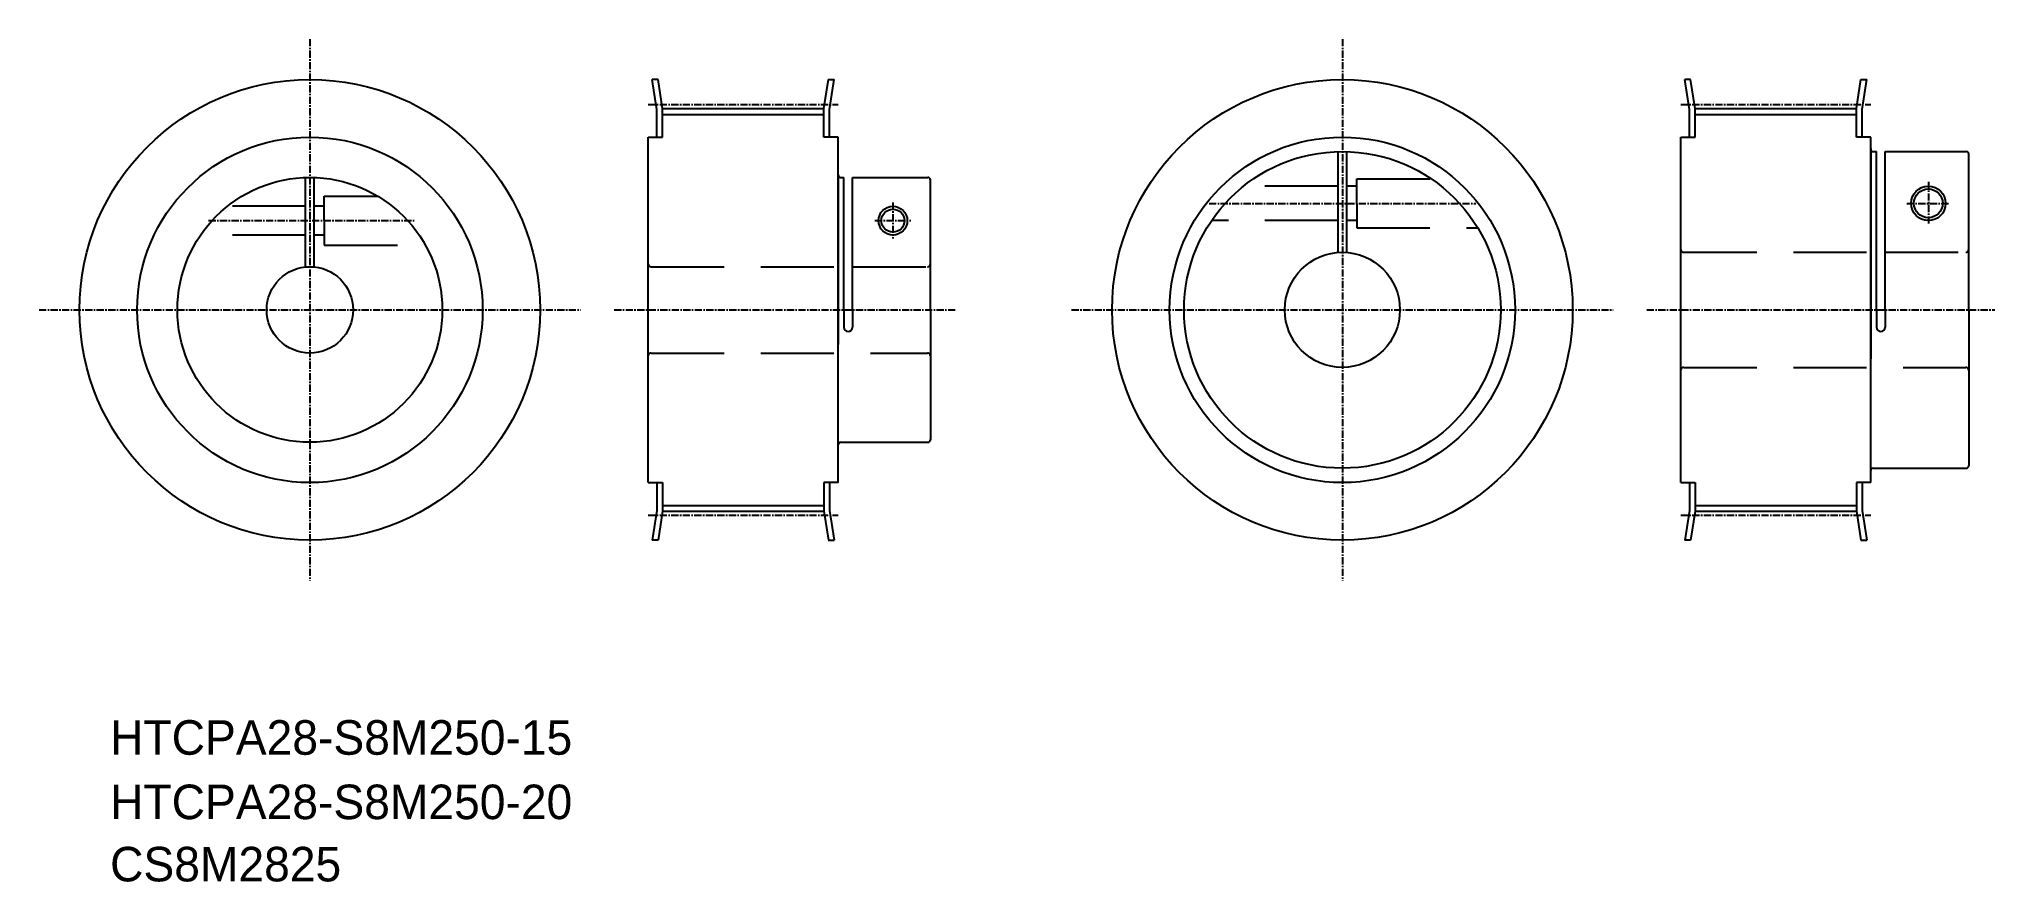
# Model space of a CAD drawing. Extents: x -298 to 41, y -61 to 85.
import ezdxf

# ---------------------------------------------------------------- set-up
doc = ezdxf.new("R2010")
doc.units = 0
doc.linetypes.add('CENTER', pattern=[2, 1.25, -0.25, 0.25, -0.25])
doc.linetypes.add('DASHED', pattern=[19.05, 12.7, -6.35])
doc.layers.get('0').update_dxf_attribs({"linetype": 'CONTINUOUS'})
doc.layers.add('CENTER', color=1, linetype='CENTER')

msp = doc.modelspace()

# ---------------------------------------------------------------- linework, layer by layer
at = {"color": 7, "linetype": 'CONTINUOUS'}
for p, q in [((-190.8, 78.46), (-191.83, 78.46)), ((-191.02, 73.29), (-191.83, 78.46)), ((-190.02, 73.42), (-190.8, 78.46)), ((-162.02, 73.42), (-161.23, 78.46)), ((-161.24, 78.46), (-160.2, 78.46)), ((-161.02, 73.29), (-160.2, 78.46)), ((-11.68, 73.29), (-12.5, 78.46)), ((-11.47, 78.46), (-12.5, 78.46)), ((-10.68, 73.42), (-11.47, 78.46)), ((17.32, 73.42), (18.1, 78.46)), ((18.1, 78.46), (19.13, 78.46)), ((18.32, 73.29), (19.13, 78.46)), ((-191.02, 68.46), (-191.02, 73.29)), ((-190.02, 73.42), (-162.02, 73.42)), ((-190.02, 68.46), (-190.02, 73.42)), ((-190.02, 72.42), (-162.02, 72.42)), ((-162.02, 68.46), (-162.02, 73.42)), ((-161.02, 68.46), (-161.02, 73.29)), ((-11.68, 68.46), (-11.68, 73.29)), ((-10.68, 73.42), (17.32, 73.42)), ((-10.68, 68.46), (-10.68, 73.42)), ((-10.68, 72.42), (17.32, 72.42)), ((17.32, 68.46), (17.32, 73.42)), ((18.32, 68.46), (18.32, 73.29)), ((-192.52, 8.46), (-192.52, 68.46)), ((-192.52, 68.46), (-190.02, 68.46)), ((-159.52, 68.46), (-162.02, 68.46)), ((-159.52, 8.46), (-159.52, 68.46)), ((-13.18, 8.46), (-13.18, 68.46)), ((-13.18, 68.46), (-10.68, 68.46)), ((19.82, 68.46), (17.32, 68.46)), ((19.82, 8.46), (19.82, 68.46)), ((-72.71, 48.43), (-72.71, 65.95)), ((-71.21, 48.43), (-71.21, 65.95)), ((19.82, 66.46), (19.82, 29.96)), ((20.23, 65.96), (20.82, 65.96)), ((20.82, 38.46), (20.82, 65.96)), ((22.32, 38.46), (22.32, 65.96)), ((22.32, 65.96), (36.41, 65.96)), ((36.82, 38.46), (36.82, 65.55)), ((-252.04, 45.92), (-252.04, 61.45)), ((-250.54, 45.92), (-250.54, 61.45)), ((-159.52, 61.96), (-159.52, 32.46)), ((-159.11, 61.46), (-158.52, 61.46)), ((-158.52, 38.46), (-158.52, 61.46)), ((-157.02, 38.46), (-157.02, 61.46)), ((-157.02, 61.46), (-143.93, 61.46)), ((-143.52, 38.46), (-143.52, 61.05)), ((-158.52, 38.46), (-158.52, 35.46)), ((-157.02, 38.46), (-157.02, 35.46)), ((-143.52, 38.46), (-143.52, 15.87)), ((20.82, 38.46), (20.82, 35.46)), ((22.32, 38.46), (22.32, 35.46)), ((36.82, 38.46), (36.82, 11.37)), ((-159.11, 15.46), (-143.93, 15.46)), ((20.23, 10.96), (36.41, 10.96)), ((-192.52, 8.46), (-190.02, 8.46)), ((-191.02, 8.46), (-191.02, 3.63)), ((-190.02, 8.46), (-190.02, 3.49)), ((-162.02, 8.46), (-162.02, 3.49)), ((-159.52, 8.46), (-162.02, 8.46)), ((-161.02, 8.46), (-161.02, 3.63)), ((-13.18, 8.46), (-10.68, 8.46)), ((-11.68, 8.46), (-11.68, 3.63)), ((-10.68, 8.46), (-10.68, 3.49)), ((17.32, 8.46), (17.32, 3.49)), ((19.82, 8.46), (17.32, 8.46)), ((18.32, 8.46), (18.32, 3.63)), ((-191.02, 3.63), (-191.83, -1.54)), ((-190.02, 3.49), (-190.8, -1.54)), ((-190.02, 4.49), (-162.02, 4.49)), ((-190.02, 3.49), (-162.02, 3.49)), ((-162.02, 3.49), (-161.23, -1.54)), ((-161.02, 3.63), (-160.2, -1.54)), ((-11.68, 3.63), (-12.5, -1.54)), ((-10.68, 3.49), (-11.47, -1.54)), ((-10.68, 4.49), (17.32, 4.49)), ((-10.68, 3.49), (17.32, 3.49)), ((17.32, 3.49), (18.1, -1.54)), ((18.32, 3.63), (19.13, -1.54)), ((-190.8, -1.54), (-191.83, -1.54)), ((-161.24, -1.54), (-160.2, -1.54)), ((-11.47, -1.54), (-12.5, -1.54)), ((18.1, -1.54), (19.13, -1.54))]:
    msp.add_line(p, q, dxfattribs=at)
at = {"color": 3, "linetype": 'DASHED'}
for p, q in [((-69.46, 61.21), (-56.51, 61.21)), ((-69.46, 56.96), (-69.46, 61.21)), ((-248.79, 53.96), (-248.79, 58.21)), ((-248.79, 58.21), (-239.5, 58.21)), ((-72.71, 59.96), (-89.1, 59.96)), ((-69.46, 59.96), (-71.21, 59.96)), ((-252.04, 56.46), (-265.61, 56.46)), ((-248.79, 56.46), (-250.54, 56.46)), ((-69.46, 56.96), (-69.46, 52.71)), ((-252.04, 51.46), (-270.26, 51.46)), ((-248.79, 51.46), (-250.54, 51.46)), ((-248.79, 53.96), (-248.79, 49.71)), ((-72.71, 53.96), (-94.67, 53.96)), ((-69.46, 53.96), (-71.21, 53.96)), ((-69.46, 52.71), (-48.44, 52.71)), ((-248.79, 49.71), (-231.23, 49.71)), ((-12.68, 48.46), (20.82, 48.46)), ((22.32, 48.46), (36.32, 48.46)), ((-192.02, 45.96), (-158.52, 45.96)), ((-157.02, 45.96), (-144.02, 45.96)), ((-192.02, 30.96), (-144.02, 30.96)), ((-12.68, 28.46), (36.32, 28.46))]:
    msp.add_line(p, q, dxfattribs=at)
at = {"color": 7, "linetype": 'CONTINUOUS'}
for centre, radius in [((-251.29, 38.46), 40), ((-71.96, 38.46), 40), ((-251.29, 38.46), 30), ((-71.96, 38.46), 30), ((-71.96, 38.46), 27.5), ((-251.29, 38.46), 23), ((29.82, 56.96), 3), ((-150.02, 53.96), 2.5), ((-71.96, 38.46), 10), ((-251.29, 38.46), 7.5)]:
    msp.add_circle(centre, radius, dxfattribs=at)
at = {"color": 3, "linetype": 'CONTINUOUS'}
for centre, radius in [((29.82, 56.96), 2.5), ((-150.02, 53.96), 2)]:
    msp.add_circle(centre, radius, dxfattribs=at)
at = {"color": 7, "linetype": 'CONTINUOUS'}
for centre, radius, start, end in [((20.23, 66.37), 0.41, 180, 270), ((36.41, 65.55), 0.41, 0, 90), ((-159.11, 61.87), 0.41, 180, 270), ((-143.93, 61.05), 0.41, 0, 90), ((-157.77, 35.46), 0.75, 180, 0), ((21.57, 35.46), 0.75, 180, 0), ((-159.11, 15.05), 0.41, 90, 180), ((-143.93, 15.87), 0.41, 270, 0), ((20.23, 10.55), 0.41, 90, 180), ((36.41, 11.37), 0.41, 270, 0)]:
    msp.add_arc(centre, radius, start, end, dxfattribs=at)
at = {"color": 3, "linetype": 'DASHED'}
for centre, start, end in [((-12.68, 48.96), 180, 270), ((36.32, 48.96), 270, 0), ((-192.02, 46.46), 180, 270), ((-144.02, 46.46), 270, 0), ((-192.02, 30.46), 90, 180), ((-144.02, 30.46), 0, 90), ((-12.68, 27.96), 90, 180), ((36.32, 27.96), 0, 90)]:
    msp.add_arc(centre, 0.5, start, end, dxfattribs=at)
at = {"layer": 'CENTER', "color": 1, "linetype": 'CENTER'}
for p, q in [((-251.29, 85.49), (-251.29, -8.57)), ((-71.96, 85.49), (-71.96, -8.57)), ((-192.52, 74.11), (-159.52, 74.11)), ((-13.18, 74.11), (19.82, 74.11)), ((29.82, 60.7), (29.82, 53.22)), ((-150.02, 57.08), (-150.02, 50.84)), ((-95.11, 56.96), (-48.8, 56.96)), ((26.07, 56.96), (33.56, 56.96)), ((-268.9, 53.96), (-233.15, 53.96)), ((-153.14, 53.96), (-146.9, 53.96)), ((-298.32, 38.46), (-204.26, 38.46)), ((-198.44, 38.46), (-138.96, 38.46)), ((-118.98, 38.46), (-24.93, 38.46)), ((-19.1, 38.46), (41.37, 38.46)), ((-192.52, 2.81), (-159.52, 2.81)), ((-13.18, 2.81), (19.82, 2.81))]:
    msp.add_line(p, q, dxfattribs=at)

# ---------------------------------------------------------------- texts
at = {"color": 7, "linetype": 'CONTINUOUS'}
for s, p in [('HTCPA28-S8M250-15', (-285.99, -38.81)), ('HTCPA28-S8M250-20', (-285.99, -50)), ('CS8M2825', (-285.99, -60.81))]:
    msp.add_text(s, height=6, dxfattribs=at).set_placement(p)

doc.saveas('drawing.dxf')
